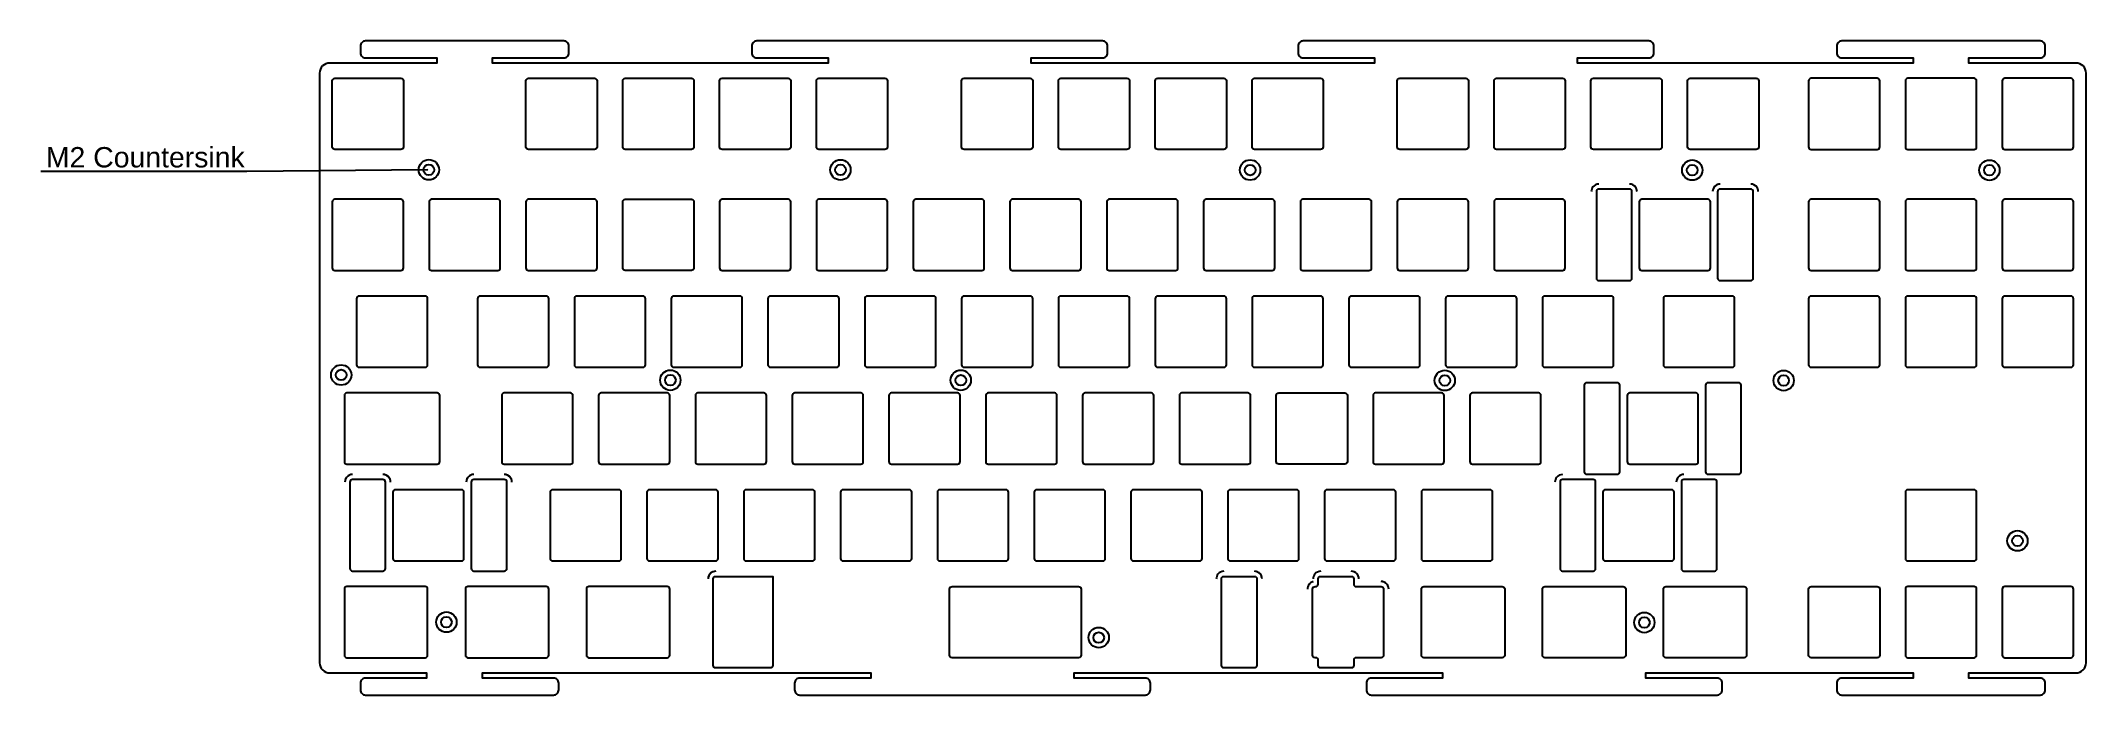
# Model space of a CAD drawing. Header units: millimetres. Extents: x -394 to 9, y -114 to 14.
import ezdxf
from ezdxf import colors
from ezdxf.entities.mleader import LeaderData, LeaderLine
from ezdxf.math import Vec2, Vec3

# ---------------------------------------------------------------- set-up
doc = ezdxf.new("R2010")
doc.units = ezdxf.units.MM
doc.header["$MEASUREMENT"] = 0

msp = doc.modelspace()

# ---------------------------------------------------------------- linework, layer by layer
for points in [[(8.51, -108.01), (8.51, 8, 0.414214), (6.51, 10), (-14.54, 10), (-14.54, 11), (-0.54, 11, 0.414214), (0.46, 12), (0.46, 13.35, 0.414214), (-0.54, 14.35), (-39.54, 14.35, 0.414214), (-40.54, 13.35), (-40.54, 12, 0.414214), (-39.54, 11), (-25.54, 11), (-25.54, 10), (-91.54, 10), (-91.54, 11), (-77.54, 11, 0.414214), (-76.54, 12), (-76.54, 13.35, 0.414214), (-77.54, 14.35), (-145.54, 14.35, 0.414214), (-146.54, 13.35), (-146.54, 12, 0.414214), (-145.54, 11), (-131.54, 11), (-131.54, 10), (-199.05, 10), (-199.05, 11), (-185.05, 11, 0.414214), (-184.05, 12), (-184.05, 13.35, 0.414214), (-185.05, 14.35), (-253.05, 14.35, 0.414214), (-254.05, 13.35), (-254.05, 12, 0.414214), (-253.05, 11), (-239.05, 11), (-239.05, 10), (-305.05, 10), (-305.05, 11), (-291.05, 11, 0.414214), (-290.05, 12), (-290.05, 13.35, 0.414214), (-291.05, 14.35), (-330.05, 14.35, 0.414214), (-331.05, 13.35), (-331.05, 12, 0.414214), (-330.05, 11), (-316.05, 11), (-316.05, 10), (-337.1, 10, 0.414214), (-339.1, 8), (-339.1, -108.01, 0.414214), (-337.1, -110.01), (-318.05, -110.01), (-318.05, -111.01), (-330.05, -111.01, 0.414214), (-331.05, -112.01), (-331.05, -113.36, 0.414214), (-330.05, -114.36), (-293.05, -114.36, 0.414214), (-292.05, -113.36), (-292.05, -112.01, 0.414214), (-293.05, -111.01), (-307.05, -111.01), (-307.05, -110.01), (-230.62, -110.01), (-230.62, -111.01), (-244.62, -111.01, 0.414214), (-245.62, -112.01), (-245.62, -113.36, 0.414214), (-244.62, -114.36), (-176.62, -114.36, 0.414214), (-175.62, -113.36), (-175.62, -112.01, 0.414214), (-176.62, -111.01), (-190.62, -111.01), (-190.62, -110.01), (-118.11, -110.01), (-118.11, -111.01), (-132.11, -111.01, 0.414214), (-133.11, -112.01), (-133.11, -113.36, 0.414214), (-132.11, -114.36), (-64.11, -114.36, 0.414214), (-63.11, -113.36), (-63.11, -112.01, 0.414214), (-64.11, -111.01), (-78.11, -111.01), (-78.11, -110.01), (-25.54, -110.01), (-25.54, -111.01), (-39.54, -111.01, 0.414214), (-40.54, -112.01), (-40.54, -113.36, 0.414214), (-39.54, -114.36), (-0.54, -114.36, 0.414214), (0.46, -113.36), (0.46, -112.01, 0.414214), (-0.54, -111.01), (-14.54, -111.01), (-14.54, -110.01), (6.51, -110.01, 0.414214)], [(-336.1, 7), (-323.1, 7, -0.414214), (-322.6, 6.5), (-322.6, -6.5, -0.414214), (-323.1, -7), (-336.1, -7, -0.414214), (-336.6, -6.5), (-336.6, 6.5, -0.414214)], [(-284.5, 6.5), (-284.5, -6.5, -0.414214), (-285, -7), (-298, -7, -0.414214), (-298.5, -6.5), (-298.5, 6.5, -0.414214), (-298, 7), (-285, 7, -0.414214)], [(-265.45, 6.5), (-265.45, -6.5, -0.414214), (-265.95, -7), (-278.95, -7, -0.414214), (-279.45, -6.5), (-279.45, 6.5, -0.414214), (-278.95, 7), (-265.95, 7, -0.414214)], [(-246.4, 6.5), (-246.4, -6.5, -0.414214), (-246.9, -7), (-259.9, -7, -0.414214), (-260.4, -6.5), (-260.4, 6.5, -0.414214), (-259.9, 7), (-246.9, 7, -0.414214)], [(-227.35, 6.5), (-227.35, -6.5, -0.414214), (-227.85, -7), (-240.85, -7, -0.414214), (-241.35, -6.5), (-241.35, 6.5, -0.414214), (-240.85, 7), (-227.85, 7, -0.414214)], [(-198.77, 6.5), (-198.77, -6.5, -0.414214), (-199.27, -7), (-212.27, -7, -0.414214), (-212.77, -6.5), (-212.77, 6.5, -0.414214), (-212.27, 7), (-199.27, 7, -0.414214)], [(-179.72, 6.5), (-179.72, -6.5, -0.414214), (-180.22, -7), (-193.22, -7, -0.414214), (-193.72, -6.5), (-193.72, 6.5, -0.414214), (-193.22, 7), (-180.22, 7, -0.414214)], [(-160.67, 6.5), (-160.67, -6.5, -0.414214), (-161.17, -7), (-174.17, -7, -0.414214), (-174.67, -6.5), (-174.67, 6.5, -0.414214), (-174.17, 7), (-161.17, 7, -0.414214)], [(-141.62, 6.5), (-141.62, -6.5, -0.414214), (-142.12, -7), (-155.12, -7, -0.414214), (-155.62, -6.5), (-155.62, 6.5, -0.414214), (-155.12, 7), (-142.12, 7, -0.414214)], [(-113.05, 6.5), (-113.05, -6.5, -0.414214), (-113.55, -7), (-126.55, -7, -0.414214), (-127.05, -6.5), (-127.05, 6.5, -0.414214), (-126.55, 7), (-113.55, 7, -0.414214)], [(-94, 6.5), (-94, -6.5, -0.414214), (-94.5, -7), (-107.5, -7, -0.414214), (-108, -6.5), (-108, 6.5, -0.414214), (-107.5, 7), (-94.5, 7, -0.414214)], [(-74.95, 6.5), (-74.95, -6.5, -0.414214), (-75.45, -7), (-88.45, -7, -0.414214), (-88.95, -6.5), (-88.95, 6.5, -0.414214), (-88.45, 7), (-75.45, 7, -0.414214)], [(-55.9, 6.5), (-55.9, -6.5, -0.414214), (-56.4, -7), (-69.4, -7, -0.414214), (-69.9, -6.5), (-69.9, 6.5, -0.414214), (-69.4, 7), (-56.4, 7, -0.414214)], [(-45.59, 7, 0.414214), (-46.09, 6.5), (-46.09, -6.5, 0.414214), (-45.59, -7), (-32.59, -7, 0.414214), (-32.09, -6.5), (-32.09, 6.5, 0.414214), (-32.59, 7)], [(-26.54, 7, 0.414214), (-27.04, 6.5), (-27.04, -6.5, 0.414214), (-26.54, -7), (-13.54, -7, 0.414214), (-13.04, -6.5), (-13.04, 6.5, 0.414214), (-13.54, 7)], [(-7.49, 7, 0.414214), (-7.99, 6.5), (-7.99, -6.5, 0.414214), (-7.49, -7), (5.51, -7, 0.414214), (6.01, -6.5), (6.01, 6.5, 0.414214), (5.51, 7)], [(-80.86, -15.31, 0.414214), (-81.36, -14.81), (-87.36, -14.81, 0.414214), (-87.86, -15.31), (-87.86, -32.31, 0.414214), (-87.36, -32.81), (-81.36, -32.81, 0.414214), (-80.86, -32.31)], [(-63.49, -14.81, 0.414214), (-63.99, -15.31), (-63.99, -32.31, 0.414214), (-63.49, -32.81), (-57.49, -32.81, 0.414214), (-56.99, -32.31), (-56.99, -15.31, 0.414214), (-57.49, -14.81)], [(-336.1, -16.81, 0.414214), (-336.6, -17.31), (-336.6, -30.31, 0.414214), (-336.1, -30.81), (-323.1, -30.81, 0.414214), (-322.6, -30.31), (-322.6, -17.31, 0.414214), (-323.1, -16.81)], [(-317.05, -16.81, 0.414214), (-317.55, -17.31), (-317.55, -30.31, 0.414214), (-317.05, -30.81), (-304.05, -30.81, 0.414214), (-303.55, -30.31), (-303.55, -17.31, 0.414214), (-304.05, -16.81)], [(-298, -16.81, 0.414214), (-298.5, -17.31), (-298.5, -30.31, 0.414214), (-298, -30.81), (-285, -30.81, 0.414214), (-284.5, -30.31), (-284.5, -17.31, 0.414214), (-285, -16.81)], [(-279.45, -30.31), (-279.45, -17.31, -0.414214), (-278.95, -16.81), (-265.95, -16.81, -0.414214), (-265.45, -17.31), (-265.45, -30.31, -0.414214), (-265.95, -30.81), (-278.95, -30.81, -0.414214)], [(-246.4, -17.31, 0.414214), (-246.9, -16.81), (-259.9, -16.81, 0.414214), (-260.4, -17.31), (-260.4, -30.31, 0.414214), (-259.9, -30.81), (-246.9, -30.81, 0.414214), (-246.4, -30.31)], [(-240.85, -16.81, 0.414214), (-241.35, -17.31), (-241.35, -30.31, 0.414214), (-240.85, -30.81), (-227.85, -30.81, 0.414214), (-227.35, -30.31), (-227.35, -17.31, 0.414214), (-227.85, -16.81)], [(-208.3, -17.31, 0.414214), (-208.8, -16.81), (-221.8, -16.81, 0.414214), (-222.3, -17.31), (-222.3, -30.31, 0.414214), (-221.8, -30.81), (-208.8, -30.81, 0.414214), (-208.3, -30.31)], [(-202.75, -16.81, 0.414214), (-203.25, -17.31), (-203.25, -30.31, 0.414214), (-202.75, -30.81), (-189.75, -30.81, 0.414214), (-189.25, -30.31), (-189.25, -17.31, 0.414214), (-189.75, -16.81)], [(-183.7, -16.81, 0.414214), (-184.2, -17.31), (-184.2, -30.31, 0.414214), (-183.7, -30.81), (-170.7, -30.81, 0.414214), (-170.2, -30.31), (-170.2, -17.31, 0.414214), (-170.7, -16.81)], [(-164.65, -16.81, 0.414214), (-165.15, -17.31), (-165.15, -30.31, 0.414214), (-164.65, -30.81), (-151.65, -30.81, 0.414214), (-151.15, -30.31), (-151.15, -17.31, 0.414214), (-151.65, -16.81)], [(-145.6, -16.81, 0.414214), (-146.1, -17.31), (-146.1, -30.31, 0.414214), (-145.6, -30.81), (-132.6, -30.81, 0.414214), (-132.1, -30.31), (-132.1, -17.31, 0.414214), (-132.6, -16.81)], [(-126.55, -16.81, 0.414214), (-127.05, -17.31), (-127.05, -30.31, 0.414214), (-126.55, -30.81), (-113.55, -30.81, 0.414214), (-113.05, -30.31), (-113.05, -17.31, 0.414214), (-113.55, -16.81)], [(-94, -17.31, 0.414214), (-94.5, -16.81), (-107.5, -16.81, 0.414214), (-108, -17.31), (-108, -30.31, 0.414214), (-107.5, -30.81), (-94.5, -30.81, 0.414214), (-94, -30.31)], [(-65.42, -17.31, 0.414214), (-65.92, -16.81), (-78.92, -16.81, 0.414214), (-79.42, -17.31), (-79.42, -30.31, 0.414214), (-78.92, -30.81), (-65.92, -30.81, 0.414214), (-65.42, -30.31)], [(-45.59, -16.81, 0.414214), (-46.09, -17.31), (-46.09, -30.31, 0.414214), (-45.59, -30.81), (-32.59, -30.81, 0.414214), (-32.09, -30.31), (-32.09, -17.31, 0.414214), (-32.59, -16.81)], [(-26.54, -16.81, 0.414214), (-27.04, -17.31), (-27.04, -30.31, 0.414214), (-26.54, -30.81), (-13.54, -30.81, 0.414214), (-13.04, -30.31), (-13.04, -17.31, 0.414214), (-13.54, -16.81)], [(-7.49, -16.81, 0.414214), (-7.99, -17.31), (-7.99, -30.31, 0.414214), (-7.49, -30.81), (5.51, -30.81, 0.414214), (6.01, -30.31), (6.01, -17.31, 0.414214), (5.51, -16.81)], [(-331.34, -35.86, 0.414214), (-331.84, -36.36), (-331.84, -49.36, 0.414214), (-331.34, -49.86), (-318.34, -49.86, 0.414214), (-317.84, -49.36), (-317.84, -36.36, 0.414214), (-318.34, -35.86)], [(-307.52, -35.86, 0.414214), (-308.02, -36.36), (-308.02, -49.36, 0.414214), (-307.52, -49.86), (-294.52, -49.86, 0.414214), (-294.02, -49.36), (-294.02, -36.36, 0.414214), (-294.52, -35.86)], [(-288.47, -35.86, 0.414214), (-288.97, -36.36), (-288.97, -49.36, 0.414214), (-288.47, -49.86), (-275.47, -49.86, 0.414214), (-274.97, -49.36), (-274.97, -36.36, 0.414214), (-275.47, -35.86)], [(-269.42, -35.86, 0.414214), (-269.92, -36.36), (-269.92, -49.36, 0.414214), (-269.42, -49.86), (-256.42, -49.86, 0.414214), (-255.92, -49.36), (-255.92, -36.36, 0.414214), (-256.42, -35.86)], [(-250.37, -35.86, 0.414214), (-250.87, -36.36), (-250.87, -49.36, 0.414214), (-250.37, -49.86), (-237.37, -49.86, 0.414214), (-236.87, -49.36), (-236.87, -36.36, 0.414214), (-237.37, -35.86)], [(-231.32, -35.86, 0.414214), (-231.82, -36.36), (-231.82, -49.36, 0.414214), (-231.32, -49.86), (-218.32, -49.86, 0.414214), (-217.82, -49.36), (-217.82, -36.36, 0.414214), (-218.32, -35.86)], [(-212.27, -35.86, 0.414214), (-212.77, -36.36), (-212.77, -49.36, 0.414214), (-212.27, -49.86), (-199.27, -49.86, 0.414214), (-198.77, -49.36), (-198.77, -36.36, 0.414214), (-199.27, -35.86)], [(-193.22, -35.86, 0.414214), (-193.72, -36.36), (-193.72, -49.36, 0.414214), (-193.22, -49.86), (-180.22, -49.86, 0.414214), (-179.72, -49.36), (-179.72, -36.36, 0.414214), (-180.22, -35.86)], [(-174.17, -35.86, 0.414214), (-174.67, -36.36), (-174.67, -49.36, 0.414214), (-174.17, -49.86), (-161.17, -49.86, 0.414214), (-160.67, -49.36), (-160.67, -36.36, 0.414214), (-161.17, -35.86)], [(-155.12, -35.86, 0.414214), (-155.62, -36.36), (-155.62, -49.36, 0.414214), (-155.12, -49.86), (-142.12, -49.86, 0.414214), (-141.62, -49.36), (-141.62, -36.36, 0.414214), (-142.12, -35.86)], [(-136.07, -35.86, 0.414214), (-136.57, -36.36), (-136.57, -49.36, 0.414214), (-136.07, -49.86), (-123.07, -49.86, 0.414214), (-122.57, -49.36), (-122.57, -36.36, 0.414214), (-123.07, -35.86)], [(-117.02, -35.86, 0.414214), (-117.52, -36.36), (-117.52, -49.36, 0.414214), (-117.02, -49.86), (-104.02, -49.86, 0.414214), (-103.52, -49.36), (-103.52, -36.36, 0.414214), (-104.02, -35.86)], [(-84.47, -36.36, 0.414214), (-84.97, -35.86), (-97.97, -35.86, 0.414214), (-98.47, -36.36), (-98.47, -49.36, 0.414214), (-97.97, -49.86), (-84.97, -49.86, 0.414214), (-84.47, -49.36)], [(-61.16, -49.86, 0.414214), (-60.66, -49.36), (-60.66, -36.36, 0.414214), (-61.16, -35.86), (-74.16, -35.86, 0.414214), (-74.66, -36.36), (-74.66, -49.36, 0.414214), (-74.16, -49.86)], [(-45.59, -35.86, 0.414214), (-46.09, -36.36), (-46.09, -49.36, 0.414214), (-45.59, -49.86), (-32.59, -49.86, 0.414214), (-32.09, -49.36), (-32.09, -36.36, 0.414214), (-32.59, -35.86)], [(-26.54, -35.86, 0.414214), (-27.04, -36.36), (-27.04, -49.36, 0.414214), (-26.54, -49.86), (-13.54, -49.86, 0.414214), (-13.04, -49.36), (-13.04, -36.36, 0.414214), (-13.54, -35.86)], [(-7.49, -35.86, 0.414214), (-7.99, -36.36), (-7.99, -49.36, 0.414214), (-7.49, -49.86), (5.51, -49.86, 0.414214), (6.01, -49.36), (6.01, -36.36, 0.414214), (5.51, -35.86)], [(-333.72, -54.91, 0.414214), (-334.22, -55.41), (-334.22, -68.41, 0.414214), (-333.72, -68.91), (-315.95, -68.91, 0.414214), (-315.45, -68.41), (-315.45, -55.41, 0.414214), (-315.95, -54.91)], [(-302.76, -54.91, 0.414214), (-303.26, -55.41), (-303.26, -68.41, 0.414214), (-302.76, -68.91), (-289.76, -68.91, 0.414214), (-289.26, -68.41), (-289.26, -55.41, 0.414214), (-289.76, -54.91)], [(-283.71, -54.91, 0.414214), (-284.21, -55.41), (-284.21, -68.41, 0.414214), (-283.71, -68.91), (-270.71, -68.91, 0.414214), (-270.21, -68.41), (-270.21, -55.41, 0.414214), (-270.71, -54.91)], [(-264.66, -54.91, 0.414214), (-265.16, -55.41), (-265.16, -68.41, 0.414214), (-264.66, -68.91), (-251.66, -68.91, 0.414214), (-251.16, -68.41), (-251.16, -55.41, 0.414214), (-251.66, -54.91)], [(-245.61, -54.91, 0.414214), (-246.11, -55.41), (-246.11, -68.41, 0.414214), (-245.61, -68.91), (-232.61, -68.91, 0.414214), (-232.11, -68.41), (-232.11, -55.41, 0.414214), (-232.61, -54.91)], [(-226.56, -54.91, 0.414214), (-227.06, -55.41), (-227.06, -68.41, 0.414214), (-226.56, -68.91), (-213.56, -68.91, 0.414214), (-213.06, -68.41), (-213.06, -55.41, 0.414214), (-213.56, -54.91)], [(-207.51, -54.91, 0.414214), (-208.01, -55.41), (-208.01, -68.41, 0.414214), (-207.51, -68.91), (-194.51, -68.91, 0.414214), (-194.01, -68.41), (-194.01, -55.41, 0.414214), (-194.51, -54.91)], [(-188.46, -54.91, 0.414214), (-188.96, -55.41), (-188.96, -68.41, 0.414214), (-188.46, -68.91), (-175.46, -68.91, 0.414214), (-174.96, -68.41), (-174.96, -55.41, 0.414214), (-175.46, -54.91)], [(-169.41, -54.91, 0.414214), (-169.91, -55.41), (-169.91, -68.41, 0.414214), (-169.41, -68.91), (-156.41, -68.91, 0.414214), (-155.91, -68.41), (-155.91, -55.41, 0.414214), (-156.41, -54.91)], [(-150.86, -68.41), (-150.86, -55.41, -0.414214), (-150.36, -54.91), (-137.36, -54.91, -0.414214), (-136.86, -55.41), (-136.86, -68.41, -0.414214), (-137.36, -68.91), (-150.36, -68.91, -0.414214)], [(-131.31, -54.91, 0.414214), (-131.81, -55.41), (-131.81, -68.41, 0.414214), (-131.31, -68.91), (-118.31, -68.91, 0.414214), (-117.81, -68.41), (-117.81, -55.41, 0.414214), (-118.31, -54.91)], [(-112.26, -54.91, 0.414214), (-112.76, -55.41), (-112.76, -68.41, 0.414214), (-112.26, -68.91), (-99.26, -68.91, 0.414214), (-98.76, -68.41), (-98.76, -55.41, 0.414214), (-99.26, -54.91)], [(-83.24, -53.41, 0.414214), (-83.74, -52.91), (-89.74, -52.91, 0.414214), (-90.24, -53.41), (-90.24, -70.41, 0.414214), (-89.74, -70.91), (-83.74, -70.91, 0.414214), (-83.24, -70.41)], [(-81.8, -68.41, 0.414214), (-81.3, -68.91), (-68.3, -68.91, 0.414214), (-67.8, -68.41), (-67.8, -55.41, 0.414214), (-68.3, -54.91), (-81.3, -54.91, 0.414214), (-81.8, -55.41)], [(-59.37, -53.41, 0.414214), (-59.87, -52.91), (-65.87, -52.91, 0.414214), (-66.37, -53.41), (-66.37, -70.41, 0.414214), (-65.87, -70.91), (-59.87, -70.91, 0.414214), (-59.37, -70.41)], [(-326.13, -72.46, 0.414214), (-326.63, -71.96), (-332.63, -71.96, 0.414214), (-333.13, -72.46), (-333.13, -89.46, 0.414214), (-332.63, -89.96), (-326.63, -89.96, 0.414214), (-326.13, -89.46)], [(-308.75, -71.96, 0.414214), (-309.25, -72.46), (-309.25, -89.46, 0.414214), (-308.75, -89.96), (-302.75, -89.96, 0.414214), (-302.25, -89.46), (-302.25, -72.46, 0.414214), (-302.75, -71.96)], [(-88.01, -72.46, 0.414214), (-88.51, -71.96), (-94.51, -71.96, 0.414214), (-95.01, -72.46), (-95.01, -89.46, 0.414214), (-94.51, -89.96), (-88.51, -89.96, 0.414214), (-88.01, -89.46)], [(-64.13, -72.46, 0.414214), (-64.63, -71.96), (-70.63, -71.96, 0.414214), (-71.13, -72.46), (-71.13, -89.46, 0.414214), (-70.63, -89.96), (-64.63, -89.96, 0.414214), (-64.13, -89.46)], [(-310.69, -74.46, 0.414214), (-311.19, -73.96), (-324.19, -73.96, 0.414214), (-324.69, -74.46), (-324.69, -87.46, 0.414214), (-324.19, -87.96), (-311.19, -87.96, 0.414214), (-310.69, -87.46)], [(-293.24, -73.96, 0.414214), (-293.74, -74.46), (-293.74, -87.46, 0.414214), (-293.24, -87.96), (-280.24, -87.96, 0.414214), (-279.74, -87.46), (-279.74, -74.46, 0.414214), (-280.24, -73.96)], [(-274.19, -73.96, 0.414214), (-274.69, -74.46), (-274.69, -87.46, 0.414214), (-274.19, -87.96), (-261.19, -87.96, 0.414214), (-260.69, -87.46), (-260.69, -74.46, 0.414214), (-261.19, -73.96)], [(-255.14, -73.96, 0.414214), (-255.64, -74.46), (-255.64, -87.46, 0.414214), (-255.14, -87.96), (-242.14, -87.96, 0.414214), (-241.64, -87.46), (-241.64, -74.46, 0.414214), (-242.14, -73.96)], [(-236.09, -73.96, 0.414214), (-236.59, -74.46), (-236.59, -87.46, 0.414214), (-236.09, -87.96), (-223.09, -87.96, 0.414214), (-222.59, -87.46), (-222.59, -74.46, 0.414214), (-223.09, -73.96)], [(-217.04, -73.96, 0.414214), (-217.54, -74.46), (-217.54, -87.46, 0.414214), (-217.04, -87.96), (-204.04, -87.96, 0.414214), (-203.54, -87.46), (-203.54, -74.46, 0.414214), (-204.04, -73.96)], [(-197.99, -73.96, 0.414214), (-198.49, -74.46), (-198.49, -87.46, 0.414214), (-197.99, -87.96), (-184.99, -87.96, 0.414214), (-184.49, -87.46), (-184.49, -74.46, 0.414214), (-184.99, -73.96)], [(-178.94, -73.96, 0.414214), (-179.44, -74.46), (-179.44, -87.46, 0.414214), (-178.94, -87.96), (-165.94, -87.96, 0.414214), (-165.44, -87.46), (-165.44, -74.46, 0.414214), (-165.94, -73.96)], [(-159.89, -73.96, 0.414214), (-160.39, -74.46), (-160.39, -87.46, 0.414214), (-159.89, -87.96), (-146.89, -87.96, 0.414214), (-146.39, -87.46), (-146.39, -74.46, 0.414214), (-146.89, -73.96)], [(-140.84, -73.96, 0.414214), (-141.34, -74.46), (-141.34, -87.46, 0.414214), (-140.84, -87.96), (-127.84, -87.96, 0.414214), (-127.34, -87.46), (-127.34, -74.46, 0.414214), (-127.84, -73.96)], [(-121.79, -73.96, 0.414214), (-122.29, -74.46), (-122.29, -87.46, 0.414214), (-121.79, -87.96), (-108.79, -87.96, 0.414214), (-108.29, -87.46), (-108.29, -74.46, 0.414214), (-108.79, -73.96)], [(-72.57, -74.46, 0.414214), (-73.07, -73.96), (-86.07, -73.96, 0.414214), (-86.57, -74.46), (-86.57, -87.46, 0.414214), (-86.07, -87.96), (-73.07, -87.96, 0.414214), (-72.57, -87.46)], [(-13.04, -74.46, 0.414214), (-13.54, -73.96), (-26.54, -73.96, 0.414214), (-27.04, -74.46), (-27.04, -87.46, 0.414214), (-26.54, -87.96), (-13.54, -87.96, 0.414214), (-13.04, -87.46)], [(-261.15, -91.01), (-249.9, -91.01), (-249.9, -108.51, -0.414214), (-250.4, -109.01), (-261.15, -109.01, -0.414214), (-261.65, -108.51), (-261.65, -91.51, -0.414214)], [(-161.65, -108.51), (-161.65, -91.51, -0.414214), (-161.15, -91.01), (-155.15, -91.01, -0.414214), (-154.65, -91.51), (-154.65, -108.51, -0.414214), (-155.15, -109.01), (-161.15, -109.01, -0.414214)], [(-142.6, -108.51), (-142.6, -107.51, 0.386634), (-143.05, -107.01), (-143.22, -107.01, -0.414214), (-143.72, -106.51), (-143.72, -93.51, -0.414214), (-143.22, -93.01), (-143.1, -93.01, 0.414214), (-142.6, -92.51), (-142.6, -91.51, -0.414214), (-142.1, -91.01), (-136.1, -91.01, -0.414214), (-135.6, -91.51), (-135.6, -92.51, 0.414214), (-135.1, -93.01), (-130.22, -93.01, -0.414214), (-129.72, -93.51), (-129.72, -106.51, -0.414214), (-130.22, -107.01), (-135.15, -107.01, 0.386634), (-135.6, -107.51), (-135.6, -108.51, -0.414214), (-136.1, -109.01), (-142.1, -109.01, -0.414214)], [(-318.34, -107.01, 0.414214), (-317.84, -106.51), (-317.84, -93.51, 0.414214), (-318.34, -93.01), (-333.72, -93.01, 0.414214), (-334.22, -93.51), (-334.22, -106.51, 0.414214), (-333.72, -107.01)], [(-294.52, -107.01, 0.414214), (-294.02, -106.51), (-294.02, -93.51, 0.414214), (-294.52, -93.01), (-309.9, -93.01, 0.414214), (-310.4, -93.51), (-310.4, -106.51, 0.414214), (-309.9, -107.01)], [(-286.09, -93.01, 0.414214), (-286.59, -93.51), (-286.59, -106.51, 0.414214), (-286.09, -107.01), (-270.71, -107.01, 0.414214), (-270.21, -106.51), (-270.21, -93.51, 0.414214), (-270.71, -93.01)], [(-215.15, -106.51), (-215.15, -93.51, -0.414214), (-214.65, -93.01), (-189.75, -93.01, -0.414214), (-189.25, -93.51), (-189.25, -106.51, -0.414214), (-189.75, -107.01), (-214.65, -107.01, -0.414214)], [(-121.79, -93.01), (-106.4, -93.01, -0.414214), (-105.9, -93.51), (-105.9, -106.51, -0.414214), (-106.4, -107.01), (-121.79, -107.01, -0.414214), (-122.29, -106.51), (-122.29, -93.51, -0.414214)], [(-97.97, -93.01), (-82.59, -93.01, -0.414214), (-82.09, -93.51), (-82.09, -106.51, -0.414214), (-82.59, -107.01), (-97.97, -107.01, -0.414214), (-98.47, -106.51), (-98.47, -93.51, -0.414214)], [(-74.16, -93.01), (-58.78, -93.01, -0.414214), (-58.28, -93.51), (-58.28, -106.51, -0.414214), (-58.78, -107.01), (-74.16, -107.01, -0.414214), (-74.66, -106.51), (-74.66, -93.51, -0.414214)], [(-46.09, -106.51), (-46.09, -93.51, -0.414214), (-45.59, -93.01), (-32.59, -93.01, -0.414214), (-32.09, -93.51), (-32.09, -106.51, -0.414214), (-32.59, -107.01), (-45.59, -107.01, -0.414214)], [(-26.54, -93.01, 0.414214), (-27.04, -93.51), (-27.04, -106.51, 0.414214), (-26.54, -107.01), (-13.54, -107.01, 0.414214), (-13.04, -106.51), (-13.04, -93.51, 0.414214), (-13.54, -93.01)], [(5.51, -107.01, 0.414214), (6.01, -106.51), (6.01, -93.51, 0.414214), (5.51, -93.01), (-7.49, -93.01, 0.414214), (-7.99, -93.51), (-7.99, -106.51, 0.414214), (-7.49, -107.01)]]:
    msp.add_lwpolyline(points, format="xyb", close=True)
for centre in [(-317.6, -11), (-236.6, -11.03), (-155.99, -11.05), (-68.99, -11.08), (-10.51, -11.09), (-334.85, -51.38), (-270.08, -52.4), (-212.93, -52.42), (-117.68, -52.45), (-51, -52.47), (-4.99, -84.01), (-314.15, -100.01), (-78.41, -100.09), (-185.78, -103.05)]:
    msp.add_circle(centre, 2)
at = {"linetype": 'Continuous'}
for centre in [(-317.6, -11), (-236.6, -11.03), (-155.99, -11.05), (-68.99, -11.08), (-10.51, -11.09), (-334.85, -51.38), (-270.08, -52.4), (-212.93, -52.42), (-117.68, -52.45), (-51, -52.47), (-4.99, -84.01), (-314.15, -100.01), (-78.41, -100.09), (-185.78, -103.05)]:
    msp.add_circle(centre, 1.05, dxfattribs=at)
for centre, start, end in [((-87.36, -15.31), 90.0006, 141.4114), ((-81.36, -15.31), 0.0006, 89.9994), ((-63.49, -15.31), 90.0006, 179.9994), ((-57.49, -15.31), 0.0006, 89.9994), ((-332.63, -72.46), 90.0006, 179.9994), ((-326.63, -72.46), 0.0006, 89.9994), ((-308.75, -72.46), 90.0006, 179.9994), ((-302.75, -72.46), 0.0006, 89.9994), ((-94.51, -72.46), 90.0006, 141.412), ((-70.63, -72.46), 90.0006, 179.9994), ((-261.15, -91.51), 90.0006, 179.9994), ((-161.15, -91.51), 90.0006, 141.4124), ((-155.15, -91.51), 0.0006, 89.9994), ((-143.22, -93.51), 104.7247, 147.7332), ((-142.1, -91.51), 90.0006, 141.4123), ((-136.1, -91.51), 0.0006, 89.9994), ((-130.22, -93.51), 0.0006, 89.9994)]:
    msp.add_arc(centre, 1.5, start, end)
for centre, major_axis, ratio, start_param, end_param in [((-87.77, -15.18), (-0.39, -1.22), 0.834869, 4.279446, 5.075874), ((-87.77, -15.18), (-0.39, -1.22), 0.834869, 4.279446, 5.075874), ((-94.92, -72.33), (-0.39, -1.22), 0.835287, 4.280959, 5.077084), ((-94.92, -72.33), (-0.39, -1.22), 0.835287, 4.280959, 5.077084), ((-161.56, -91.38), (-0.39, -1.22), 0.835557, 4.281942, 5.077871), ((-161.56, -91.38), (-0.39, -1.22), 0.835557, 4.281942, 5.077871), ((-142.51, -91.38), (-0.39, -1.22), 0.835512, 4.281777, 5.077738), ((-142.51, -91.38), (-0.39, -1.22), 0.835512, 4.281777, 5.077738), ((-143.62, -93.4), (-0.33, -1.24), 0.845356, 4.355216, 5.016199), ((-143.62, -93.4), (-0.33, -1.24), 0.845356, 4.355216, 5.016199)]:
    msp.add_ellipse(centre, major_axis=major_axis, ratio=ratio, start_param=start_param, end_param=end_param)
for points in [[(-87.36, -13.81), (-87.81, -13.81), (-88.25, -14.02), (-88.53, -14.37)], [(-94.51, -70.96), (-94.95, -70.96), (-95.4, -71.17), (-95.68, -71.52)], [(-161.15, -90.01), (-161.6, -90.01), (-162.05, -90.22), (-162.33, -90.57)], [(-142.1, -90.01), (-142.55, -90.01), (-142.99, -90.22), (-143.27, -90.57)]]:
    msp.add_open_spline(points, degree=3)
for points, knots in [([(-79.86, -15.31), (-79.86, -14.97), (-80.14, -14.19), (-80.91, -13.81), (-81.36, -13.81)], [-0.2361605, -0.2361605, -0.2361605, -0.2361605, -0.1349489, 0, 0, 0, 0]), ([(-63.49, -13.81), (-63.82, -13.81), (-64.61, -14.08), (-64.99, -14.86), (-64.99, -15.31)], [-0.236098, -0.236098, -0.236098, -0.236098, -0.1349131, 0, 0, 0, 0]), ([(-55.99, -15.31), (-55.99, -14.97), (-56.26, -14.19), (-57.04, -13.81), (-57.49, -13.81)], [-0.2361605, -0.2361605, -0.2361605, -0.2361605, -0.1349489, 0, 0, 0, 0]), ([(-332.63, -70.96), (-332.97, -70.96), (-333.75, -71.23), (-334.13, -72.01), (-334.13, -72.46)], [-0.236098, -0.236098, -0.236098, -0.236098, -0.1349131, 0, 0, 0, 0]), ([(-325.13, -72.46), (-325.13, -72.12), (-325.4, -71.34), (-326.18, -70.96), (-326.63, -70.96)], [-0.2361605, -0.2361605, -0.2361605, -0.2361605, -0.1349489, 0, 0, 0, 0]), ([(-308.75, -70.96), (-309.09, -70.96), (-309.88, -71.23), (-310.25, -72.01), (-310.25, -72.46)], [-0.236098, -0.236098, -0.236098, -0.236098, -0.1349131, 0, 0, 0, 0]), ([(-301.25, -72.46), (-301.25, -72.12), (-301.53, -71.34), (-302.31, -70.96), (-302.75, -70.96)], [-0.2361605, -0.2361605, -0.2361605, -0.2361605, -0.1349489, 0, 0, 0, 0]), ([(-70.63, -70.96), (-70.97, -70.96), (-71.75, -71.23), (-72.13, -72.01), (-72.13, -72.46)], [-0.236098, -0.236098, -0.236098, -0.236098, -0.1349131, 0, 0, 0, 0]), ([(-261.15, -90.01), (-261.49, -90.01), (-262.28, -90.28), (-262.65, -91.06), (-262.65, -91.51)], [-0.236098, -0.236098, -0.236098, -0.236098, -0.1349131, 0, 0, 0, 0]), ([(-153.65, -91.51), (-153.65, -91.17), (-153.93, -90.39), (-154.71, -90.01), (-155.15, -90.01)], [-0.2361605, -0.2361605, -0.2361605, -0.2361605, -0.1349489, 0, 0, 0, 0]), ([(-143.6, -92.06), (-143.78, -92.11), (-143.95, -92.19), (-144.25, -92.41), (-144.38, -92.55), (-144.49, -92.71)], [-0.1125581, -0.1125581, -0.1125581, -0.1125581, -0.056332, -0.056332, -0.0000021, -0.0000021, -0.0000021, -0.0000021]), ([(-134.6, -91.51), (-134.6, -91.17), (-134.87, -90.39), (-135.65, -90.01), (-136.1, -90.01)], [-0.2361605, -0.2361605, -0.2361605, -0.2361605, -0.1349489, 0, 0, 0, 0]), ([(-128.72, -93.51), (-128.72, -93.17), (-128.99, -92.39), (-129.77, -92.01), (-130.22, -92.01)], [-0.2361605, -0.2361605, -0.2361605, -0.2361605, -0.1349489, 0, 0, 0, 0])]:
    msp.add_open_spline(points, degree=3, knots=knots)

# ---------------------------------------------------------------- leaders
ml = msp.add_multileader_mtext('Standard', dxfattribs=at)
ml.set_content('{\\fArial|b0|i0|c0|p0;M2 Countersink}', color=256, style='STANDARD')
ml.set_leader_properties()
ml.build(insert=Vec2(0, 0))
ml.multileader.update_dxf_attribs({"text_right_attachment_type": 6, "dogleg_length": 0.36, "arrow_head_size": 0.18})
ctx = ml.context
ctx.base_point, ctx.arrow_head_size, ctx.landing_gap_size, ctx.plane_origin = Vec3(-392.63, -8.57), 0.18, 0.09, Vec3(-317.6, -11)
ctx.right_attachment, ctx.text_align_type = 6, 2
notes = []
notes.append((ctx, [(0, (1, 1, 0), (-353.39, -11.34), (-1, 0), 0.36, [(0, [(-317.6, -11)], 0, [])])]))
ctx.mtext.insert, ctx.mtext.alignment, ctx.mtext.flow_direction = Vec3(-353.84, -6.54), 3, 5
for ctx, leaders in notes:
    for number, flags, end, landing, length, lines in leaders:
        leader = LeaderData()
        leader.index, (leader.has_last_leader_line, leader.has_dogleg_vector, leader.attachment_direction) = number, flags
        leader.last_leader_point, leader.dogleg_vector, leader.dogleg_length = Vec3(end), Vec3(landing), length
        for number, points, colour, breaks in lines:
            line = LeaderLine()
            line.index, line.vertices, line.color, line.breaks = number, Vec3.list(points), colors.encode_raw_color(colour), breaks
            leader.lines.append(line)
        ctx.leaders.append(leader)

doc.saveas('drawing.dxf')
